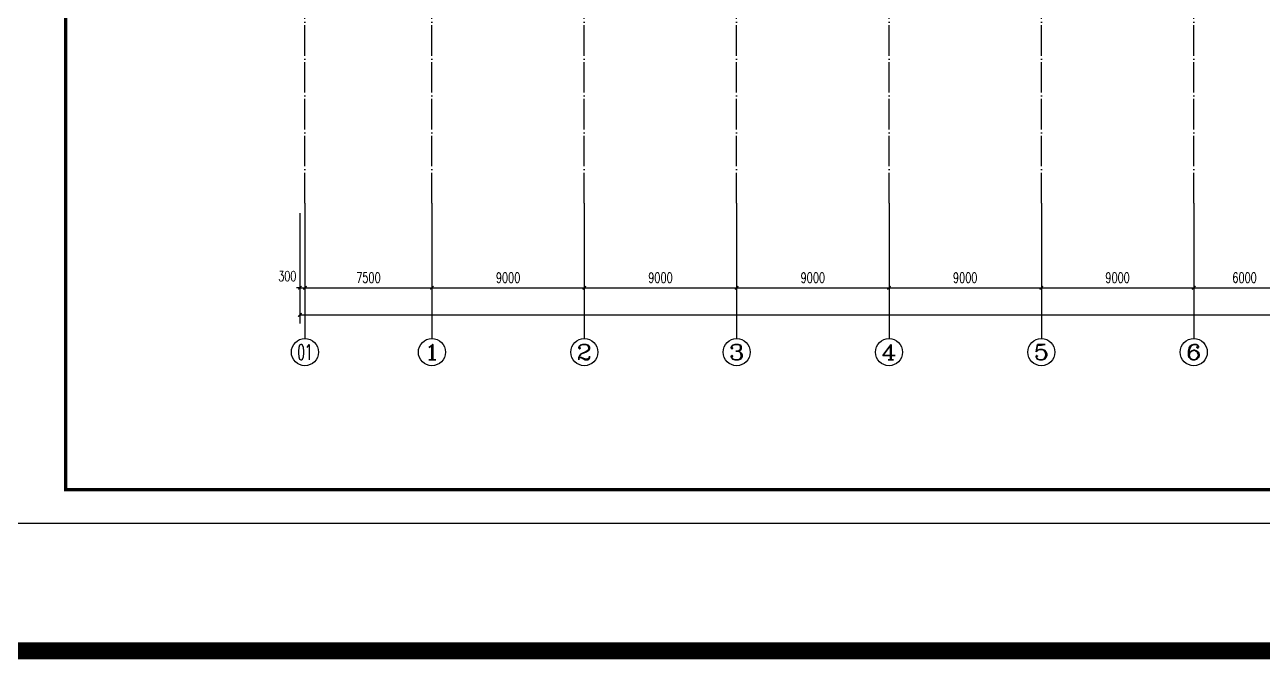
# Model space of a CAD drawing. Extents: x 246015 to 608740, y -108003 to 88400.
# Drawn here: x 283305 to 356457, y -108003 to -70524 of the extents above; entities that cross this region are included whole.
import ezdxf
from ezdxf.enums import TextEntityAlignment as Align

# ---------------------------------------------------------------- set-up
doc = ezdxf.new("R2010")
doc.units = 0
doc.header["$LTSCALE"] = 3000
doc.header["$MEASUREMENT"] = 0
doc.header["$PDMODE"] = 1
doc.linetypes.add('DOTE', pattern=[2.42, 2, -0.2, 0.02, -0.2])
doc.layers.get('0').update_dxf_attribs({"linetype": 'CONTINUOUS'})
doc.layers.get('DEFPOINTS').update_dxf_attribs({"linetype": 'CONTINUOUS'})
for name, color, linetype in [('AXIS', 3, 'CONTINUOUS'), ('AXIS_TEXT', 7, 'CONTINUOUS'), ('dote', 1, 'DOTE'), ('PUB_TITLE', 4, 'CONTINUOUS'), ('stair', 2, 'CONTINUOUS')]:
    doc.layers.add(name, color=color, linetype=linetype)
doc.styles.add('_TCH_AXIS', font='COMPLEX', dxfattribs={"bigfont": 'GBCBIG'})
doc.styles.add('COMPLEX', font='COMPLEX')
doc.styles.add('DIM_FONT', font='simplex.shx', dxfattribs={"width": 0.7, "bigfont": 'hztxt.shx'})
doc.dimstyles.new('DIMN200', dxfattribs={"dimscale": 2, "dimtxt": 300, "dimasz": 100, "dimexe": 250, "dimexo": 300, "dimgap": 150, "dimtad": 1, "dimdec": 0, "dimzin": 0, "dimdsep": 46, "dimtxsty": 'DIM_FONT', "dimblk": 'ARCHTICK', "dimcen": 0.09, "dimclrt": 7, "dimazin": 2, "dimtfac": 1, "dimtdec": 0, "dimtix": 1, "dimtmove": 2, "dimatfit": 3, "dimfxl": 0, "dimtolj": 1, "dimtzin": 0, "dimarcsym": 0})

# ---------------------------------------------------------------- blocks, each defined once
blk = doc.blocks.new('_ARCHTICK')
at = {"color": 0, "linetype": 'ByBlock', "const_width": 0.4}
blk.add_lwpolyline([(-0.5, -0.5), (0.5, 0.5)], dxfattribs=at)
blk = doc.blocks.new('*D1101')
at = {"layer": 'AXIS', "color": 0, "lineweight": -2}
for p, q in [((299554, -81661), (299554, -86561)), ((299854, -81661), (299854, -86561)), ((299554, -86061), (299354, -86061)), ((299554, -86061), (299854, -86061)), ((299854, -86061), (300054, -86061))]:
    blk.add_line(p, q, dxfattribs=at)
at = {"layer": 'DEFPOINTS', "color": 0}
for p in [(299554, -81061), (299854, -81061), (299854, -86061)]:
    blk.add_point(p, dxfattribs=at)
at = {"layer": 'AXIS', "color": 0, "lineweight": -2, "xscale": 200, "yscale": 200, "zscale": 200}
blk.add_blockref('_ARCHTICK', (299554, -86061), dxfattribs=at)
at = {"layer": 'AXIS', "color": 0, "lineweight": -2, "xscale": 200, "yscale": 200, "zscale": 200, "rotation": 180}
blk.add_blockref('_ARCHTICK', (299854, -86061), dxfattribs=at)
at = {"layer": 'AXIS', "color": 7, "insert": (298814, -85371), "char_height": 600, "attachment_point": 5, "style": 'DIM_FONT'}
blk.add_mtext('\\A1;300', dxfattribs=at)
blk = doc.blocks.new('*D1102')
at = {"layer": 'AXIS', "color": 0, "lineweight": -2}
for p, q in [((299854, -81661), (299854, -86561)), ((307354, -81661), (307354, -86561)), ((299854, -86061), (307354, -86061))]:
    blk.add_line(p, q, dxfattribs=at)
at = {"layer": 'DEFPOINTS', "color": 0}
for p in [(299854, -81061), (307354, -81061), (307354, -86061)]:
    blk.add_point(p, dxfattribs=at)
at = {"layer": 'AXIS', "color": 0, "lineweight": -2, "xscale": 200, "yscale": 200, "zscale": 200, "rotation": 180}
blk.add_blockref('_ARCHTICK', (299854, -86061), dxfattribs=at)
at = {"layer": 'AXIS', "color": 0, "lineweight": -2, "xscale": 200, "yscale": 200, "zscale": 200}
blk.add_blockref('_ARCHTICK', (307354, -86061), dxfattribs=at)
at = {"layer": 'AXIS', "color": 7, "insert": (303604, -85461), "char_height": 600, "attachment_point": 5, "style": 'DIM_FONT'}
blk.add_mtext('\\A1;7500', dxfattribs=at)
blk = doc.blocks.new('*D1103')
at = {"layer": 'AXIS', "color": 0, "lineweight": -2}
for p, q in [((307354, -81661), (307354, -86561)), ((316354, -81661), (316354, -86561)), ((307354, -86061), (316354, -86061))]:
    blk.add_line(p, q, dxfattribs=at)
at = {"layer": 'DEFPOINTS', "color": 0}
for p in [(307354, -81061), (316354, -81061), (316354, -86061)]:
    blk.add_point(p, dxfattribs=at)
at = {"layer": 'AXIS', "color": 0, "lineweight": -2, "xscale": 200, "yscale": 200, "zscale": 200, "rotation": 180}
blk.add_blockref('_ARCHTICK', (307354, -86061), dxfattribs=at)
at = {"layer": 'AXIS', "color": 0, "lineweight": -2, "xscale": 200, "yscale": 200, "zscale": 200}
blk.add_blockref('_ARCHTICK', (316354, -86061), dxfattribs=at)
at = {"layer": 'AXIS', "color": 7, "insert": (311854, -85461), "char_height": 600, "attachment_point": 5, "style": 'DIM_FONT'}
blk.add_mtext('\\A1;9000', dxfattribs=at)
blk = doc.blocks.new('*D1104')
at = {"layer": 'AXIS', "color": 0, "lineweight": -2}
for p, q in [((316354, -81661), (316354, -86561)), ((325354, -81661), (325354, -86561)), ((316354, -86061), (325354, -86061))]:
    blk.add_line(p, q, dxfattribs=at)
at = {"layer": 'DEFPOINTS', "color": 0}
for p in [(316354, -81061), (325354, -81061), (325354, -86061)]:
    blk.add_point(p, dxfattribs=at)
at = {"layer": 'AXIS', "color": 0, "lineweight": -2, "xscale": 200, "yscale": 200, "zscale": 200, "rotation": 180}
blk.add_blockref('_ARCHTICK', (316354, -86061), dxfattribs=at)
at = {"layer": 'AXIS', "color": 0, "lineweight": -2, "xscale": 200, "yscale": 200, "zscale": 200}
blk.add_blockref('_ARCHTICK', (325354, -86061), dxfattribs=at)
at = {"layer": 'AXIS', "color": 7, "insert": (320854, -85461), "char_height": 600, "attachment_point": 5, "style": 'DIM_FONT'}
blk.add_mtext('\\A1;9000', dxfattribs=at)
blk = doc.blocks.new('*D1105')
at = {"layer": 'AXIS', "color": 0, "lineweight": -2}
for p, q in [((325354, -81661), (325354, -86561)), ((334354, -81661), (334354, -86561)), ((325354, -86061), (334354, -86061))]:
    blk.add_line(p, q, dxfattribs=at)
at = {"layer": 'DEFPOINTS', "color": 0}
for p in [(325354, -81061), (334354, -81061), (334354, -86061)]:
    blk.add_point(p, dxfattribs=at)
at = {"layer": 'AXIS', "color": 0, "lineweight": -2, "xscale": 200, "yscale": 200, "zscale": 200, "rotation": 180}
blk.add_blockref('_ARCHTICK', (325354, -86061), dxfattribs=at)
at = {"layer": 'AXIS', "color": 0, "lineweight": -2, "xscale": 200, "yscale": 200, "zscale": 200}
blk.add_blockref('_ARCHTICK', (334354, -86061), dxfattribs=at)
at = {"layer": 'AXIS', "color": 7, "insert": (329854, -85461), "char_height": 600, "attachment_point": 5, "style": 'DIM_FONT'}
blk.add_mtext('\\A1;9000', dxfattribs=at)
blk = doc.blocks.new('*D1106')
at = {"layer": 'AXIS', "color": 0, "lineweight": -2}
for p, q in [((334354, -81661), (334354, -86561)), ((343354, -81661), (343354, -86561)), ((334354, -86061), (343354, -86061))]:
    blk.add_line(p, q, dxfattribs=at)
at = {"layer": 'DEFPOINTS', "color": 0}
for p in [(334354, -81061), (343354, -81061), (343354, -86061)]:
    blk.add_point(p, dxfattribs=at)
at = {"layer": 'AXIS', "color": 0, "lineweight": -2, "xscale": 200, "yscale": 200, "zscale": 200, "rotation": 180}
blk.add_blockref('_ARCHTICK', (334354, -86061), dxfattribs=at)
at = {"layer": 'AXIS', "color": 0, "lineweight": -2, "xscale": 200, "yscale": 200, "zscale": 200}
blk.add_blockref('_ARCHTICK', (343354, -86061), dxfattribs=at)
at = {"layer": 'AXIS', "color": 7, "insert": (338854, -85461), "char_height": 600, "attachment_point": 5, "style": 'DIM_FONT'}
blk.add_mtext('\\A1;9000', dxfattribs=at)
blk = doc.blocks.new('*D1107')
at = {"layer": 'AXIS', "color": 0, "lineweight": -2}
for p, q in [((343354, -81661), (343354, -86561)), ((352354, -81661), (352354, -86561)), ((343354, -86061), (352354, -86061))]:
    blk.add_line(p, q, dxfattribs=at)
at = {"layer": 'DEFPOINTS', "color": 0}
for p in [(343354, -81061), (352354, -81061), (352354, -86061)]:
    blk.add_point(p, dxfattribs=at)
at = {"layer": 'AXIS', "color": 0, "lineweight": -2, "xscale": 200, "yscale": 200, "zscale": 200, "rotation": 180}
blk.add_blockref('_ARCHTICK', (343354, -86061), dxfattribs=at)
at = {"layer": 'AXIS', "color": 0, "lineweight": -2, "xscale": 200, "yscale": 200, "zscale": 200}
blk.add_blockref('_ARCHTICK', (352354, -86061), dxfattribs=at)
at = {"layer": 'AXIS', "color": 7, "insert": (347854, -85461), "char_height": 600, "attachment_point": 5, "style": 'DIM_FONT'}
blk.add_mtext('\\A1;9000', dxfattribs=at)
blk = doc.blocks.new('*D1108')
at = {"layer": 'AXIS', "color": 0, "lineweight": -2}
for p, q in [((352354, -81661), (352354, -86561)), ((358354, -81661), (358354, -86561)), ((352354, -86061), (358354, -86061))]:
    blk.add_line(p, q, dxfattribs=at)
at = {"layer": 'DEFPOINTS', "color": 0}
for p in [(352354, -81061), (358354, -81061), (358354, -86061)]:
    blk.add_point(p, dxfattribs=at)
at = {"layer": 'AXIS', "color": 0, "lineweight": -2, "xscale": 200, "yscale": 200, "zscale": 200, "rotation": 180}
blk.add_blockref('_ARCHTICK', (352354, -86061), dxfattribs=at)
at = {"layer": 'AXIS', "color": 0, "lineweight": -2, "xscale": 200, "yscale": 200, "zscale": 200}
blk.add_blockref('_ARCHTICK', (358354, -86061), dxfattribs=at)
at = {"layer": 'AXIS', "color": 7, "insert": (355354, -85461), "char_height": 600, "attachment_point": 5, "style": 'DIM_FONT'}
blk.add_mtext('\\A1;6000', dxfattribs=at)
blk = doc.blocks.new('*D1135')
at = {"layer": 'AXIS', "color": 0, "lineweight": -2}
for p, q in [((299554, -82261), (299554, -88161)), ((553654, -82261), (553654, -88161)), ((299554, -87661), (553654, -87661))]:
    blk.add_line(p, q, dxfattribs=at)
at = {"layer": 'DEFPOINTS', "color": 0}
for p in [(299554, -81661), (553654, -81661), (553654, -87661)]:
    blk.add_point(p, dxfattribs=at)
at = {"layer": 'AXIS', "color": 0, "lineweight": -2, "xscale": 200, "yscale": 200, "zscale": 200, "rotation": 180}
blk.add_blockref('_ARCHTICK', (299554, -87661), dxfattribs=at)
at = {"layer": 'AXIS', "color": 0, "lineweight": -2, "xscale": 200, "yscale": 200, "zscale": 200}
blk.add_blockref('_ARCHTICK', (553654, -87661), dxfattribs=at)
at = {"layer": 'AXIS', "color": 7, "insert": (426604, -87061), "char_height": 600, "attachment_point": 5, "style": 'DIM_FONT'}
blk.add_mtext('\\A1;254100', dxfattribs=at)
blk = doc.blocks.new('_AXISO')
blk.add_circle((0, 0), 0.5)
at = {"layer": 'AXIS_TEXT', "style": 'COMPLEX', "width": 1.041667}
blk.add_attdef('A', text='', height=0.56, dxfattribs=at).set_placement((-0.25, -0.28), (0.25, -0.28), align=Align.FIT)

msp = doc.modelspace()

# ---------------------------------------------------------------- linework, layer by layer
at = {"layer": 'AXIS'}
for p, q in [((299853.9, -81061.4), (299853.9, -89061.4)), ((307353.9, -81061.4), (307353.9, -89061.4)), ((316353.9, -81061.4), (316353.9, -89061.4)), ((325353.9, -81061.4), (325353.9, -89061.4)), ((334353.9, -81061.4), (334353.9, -89061.4)), ((343353.9, -81061.4), (343353.9, -89061.4)), ((352353.9, -81061.4), (352353.9, -89061.4))]:
    msp.add_line(p, q, dxfattribs=at)
at = {"layer": 'dote', "ltscale": 0.3}
for p, q in [((299853.9, -81061.4), (299853.9, 53538.6)), ((307353.9, -81061.4), (307353.9, 53538.6)), ((316353.9, -81061.4), (316353.9, 53538.6)), ((325353.9, -81061.4), (325353.9, 53538.6)), ((334353.9, -81061.4), (334353.9, 53538.6)), ((343353.9, -81061.4), (343353.9, 53538.6)), ((352353.9, -81061.4), (352353.9, 53538.6))]:
    msp.add_line(p, q, dxfattribs=at)
at = {"layer": 'PUB_TITLE'}
msp.add_lwpolyline([(280723.8, -99985.8), (280723.8, 68214.2), (577973.8, 68214.2), (577973.8, -99985.8)], close=True, dxfattribs=at)
at = {"layer": 'PUB_TITLE', "const_width": 200}
msp.add_lwpolyline([(285723.8, -97985.8), (575973.8, -97985.8), (575973.8, 66214.2), (285723.8, 66214.2)], close=True, dxfattribs=at)
at = {"layer": 'stair', "const_width": 1000}
msp.add_lwpolyline([(246515, 87899.5), (608240.1, 87899.5), (608240.1, -107502.7), (246515, -107502.7)], close=True, dxfattribs=at)

# ---------------------------------------------------------------- block references
at = {"layer": 'AXIS'}
ref = msp.add_blockref('_AXISO', (299853.9, -89861.4), dxfattribs=dict(at, xscale=1600, yscale=1600, zscale=1600))
ref.add_attrib('A', '01', dxfattribs={"layer": 'AXIS_TEXT', "height": 905.1, "style": '_TCH_AXIS', "width": 0.724138}).set_placement((299401.3, -90313.9), (300306.4, -90313.9), align=Align.FIT)
ref = msp.add_blockref('_AXISO', (307353.9, -89861.4), dxfattribs=dict(at, xscale=1600, yscale=1600, zscale=1600))
ref.add_attrib('A', '1', dxfattribs={"layer": 'AXIS_TEXT', "height": 905.1, "style": '_TCH_AXIS', "width": 2.333333}).set_placement((306901.3, -90313.9), (307806.4, -90313.9), align=Align.FIT)
ref = msp.add_blockref('_AXISO', (316353.9, -89861.4), dxfattribs=dict(at, xscale=1600, yscale=1600, zscale=1600))
ref.add_attrib('A', '2', dxfattribs={"layer": 'AXIS_TEXT', "height": 905.1, "style": '_TCH_AXIS', "width": 1.5}).set_placement((315901.3, -90313.9), (316806.4, -90313.9), align=Align.FIT)
ref = msp.add_blockref('_AXISO', (325353.9, -89861.4), dxfattribs=dict(at, xscale=1600, yscale=1600, zscale=1600))
ref.add_attrib('A', '3', dxfattribs={"layer": 'AXIS_TEXT', "height": 905.1, "style": '_TCH_AXIS', "width": 1.5}).set_placement((324901.3, -90313.9), (325806.4, -90313.9), align=Align.FIT)
ref = msp.add_blockref('_AXISO', (334353.9, -89861.4), dxfattribs=dict(at, xscale=1600, yscale=1600, zscale=1600))
ref.add_attrib('A', '4', dxfattribs={"layer": 'AXIS_TEXT', "height": 905.1, "style": '_TCH_AXIS', "width": 1.3125}).set_placement((333901.3, -90313.9), (334806.4, -90313.9), align=Align.FIT)
ref = msp.add_blockref('_AXISO', (343353.9, -89861.4), dxfattribs=dict(at, xscale=1600, yscale=1600, zscale=1600))
ref.add_attrib('A', '5', dxfattribs={"layer": 'AXIS_TEXT', "height": 905.1, "style": '_TCH_AXIS', "width": 1.5}).set_placement((342901.3, -90313.9), (343806.4, -90313.9), align=Align.FIT)
ref = msp.add_blockref('_AXISO', (352353.9, -89861.4), dxfattribs=dict(at, xscale=1600, yscale=1600, zscale=1600))
ref.add_attrib('A', '6', dxfattribs={"layer": 'AXIS_TEXT', "height": 905.1, "style": '_TCH_AXIS', "width": 1.5}).set_placement((351901.3, -90313.9), (352806.4, -90313.9), align=Align.FIT)

# ---------------------------------------------------------------- dimensions: what is measured, and where the dimension line sits
dim = msp.add_linear_dim(base=(299853.9, -86061.4), p1=(299553.9, -81061.4), p2=(299853.9, -81061.4), angle=0, dimstyle='DIMN200', dxfattribs=at)
dim.commit()
dim.dimension.update_dxf_attribs({"geometry": '*D1101', "text_midpoint": (298813.9, -85371.4), "dimtype": 129})
for p1, p2, distance, picture, middle in [((299853.9, -81061.4), (307353.9, -81061.4), -5000, '*D1102', (303603.9, -85461.4)), ((307353.9, -81061.4), (316353.9, -81061.4), -5000, '*D1103', (311853.9, -85461.4)), ((316353.9, -81061.4), (325353.9, -81061.4), -5000, '*D1104', (320853.9, -85461.4)), ((325353.9, -81061.4), (334353.9, -81061.4), -5000, '*D1105', (329853.9, -85461.4)), ((334353.9, -81061.4), (343353.9, -81061.4), -5000, '*D1106', (338853.9, -85461.4)), ((343353.9, -81061.4), (352353.9, -81061.4), -5000, '*D1107', (347853.9, -85461.4)), ((352353.9, -81061.4), (358353.9, -81061.4), -5000, '*D1108', (355353.9, -85461.4)), ((299553.9, -81661.4), (553653.9, -81661.4), -6000, '*D1135', (426603.9, -87061.4))]:
    dim = msp.add_aligned_dim(p1=p1, p2=p2, distance=distance, dimstyle='DIMN200', dxfattribs=at)
    dim.commit()
    dim.dimension.update_dxf_attribs({"geometry": picture, "text_midpoint": middle})

doc.saveas('drawing.dxf')
